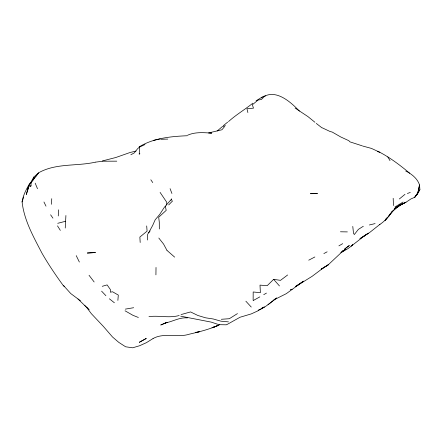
<?xml version="1.0" encoding="UTF-8"?>
<svg xmlns="http://www.w3.org/2000/svg" width="442" height="442" viewBox="0 0 442 442"><rect width="100%" height="100%" fill="white"/><g stroke="black" fill="none" stroke-linecap="round" stroke-linejoin="round"><path stroke-width="0.66" d="M253.139 300.372L253.183 291.98L260.377 292.687L260.001 285.129L267.228 285.659L273.642 279.35L280.499 280.35L287.632 274.979M155.921 274.863L156.02 267.427M139.368 153.484L139.865 153.722L139.213 154.33L139.611 147.064L144.998 144.54M65.245 228.033L65.913 215.508M147.385 240.017L147.705 234.194L148.098 233.564M58.267 215.956L58.631 209.823M51.405 204.298L51.747 198.69M117.876 300.394L118.301 295.074L112.561 291.775L110.323 292.19L110.461 289.676L107.119 284.902L102.24 286.317M166.562 205.027L166.8 202.348L160.098 192.397M95.549 162.131C76.831 166.424 56.024 162.971 38.725 172.739L31.376 182.11L30.664 186.668L31.084 185.386M391.993 211.342L402.54 203.591L398.292 205.917L406.259 202.071L410.961 198.922L414.745 197.287L417.767 193.165L419.535 184.955C417.497 178.601 411.585 173.839 405.745 171.048M417.767 193.165L419.53 185.22M29.128 185.817L26.327 194.53L28.769 185.093L30.404 182.701M23.581 197.022L22.1 202.005C24.172 220.492 33.531 236.862 41.935 253.122C48.465 264.498 55.863 275.416 63.598 286.013M32.78 180.259L33.835 177.049L38.603 172.816L35.791 176.43M22.757 200.044L22.1 202.005C22.956 195.933 25.73 190.342 28.769 185.093M27.454 190.176L30.443 182.485M171.026 200.58L171.728 198.883L164.291 207.37L159.684 214.469L155.175 219.79L152.7 225.376L148.451 233.138L150.081 230.945M30.432 183.027L33.835 177.049M419.9 189.657L414.745 197.287L417.403 193.988L419.9 189.657L419.535 184.955M340.732 252.769L348.252 248.459L365.031 235.376L364.158 235.978L368.225 233.315L359.926 238.686L370.026 232.21L379.916 224.365L379.579 224.635C384.761 221.204 388.988 216.602 392.303 211.381L389.689 214.525M31.376 182.11L34.99 177.463M388.855 215.956L390.568 213.801L388.872 215.823M224.492 126.688L221.923 129.766L208.491 132.97L211.729 133.13C203.74 132.606 195.298 131.826 187.778 135.142M386.75 218.354L385.054 220.381L387.562 217.575M389.706 214.591L397.22 206.768L394.159 209.188M228.508 121.583C236.045 114.754 244.923 109.544 252.852 103.19M168.689 204.9L172.717 200.801M263.819 97.152L261.382 99.483L258.017 100.085L252.354 104.782L253.493 108.163L246.956 108.688L247.885 112.572M352.583 244.791L351.103 246.089L352.622 244.774M385.971 218.685L388.916 216.221M258.161 310.19C265.189 307.72 270.747 302.472 276.537 297.952L273.99 299.842L286.294 293.67L303.527 281.129L295.692 286.377M399.353 198.966L404.999 194.325M223.249 125.738L227.641 122.147M139.611 147.064L137.727 148.573L134.202 152.965L130.838 154.755M268.001 304.709L274.554 299.588M394.297 209.099L399.723 204.839M217.177 131.025L222.221 126.71L225.492 125.677M403.121 202.022L394.861 207.033M416.314 194.701L417.403 193.988M363.335 226.254L358.351 229.398L354.335 234.547L353.495 233.26L352.782 226.415M237.453 313.599L229.332 318.71L221.337 319.284M321.632 268.963L328.213 264.824L321.632 268.963L328.213 264.824L343.677 250.327L341.948 251.841L345.915 249.05L341.843 251.515M153.076 338.528L146.385 342.683L139.578 345.749L132.661 347.799L125.639 346.788L118.787 342.373L112.511 336.992L103.4 326.445L91.328 313.66L86.693 307.411L77.974 298.969M256.089 100.82L263.244 96.373L265.598 95.92M314.864 256.968L308.748 260.183M338.898 245.862L342.705 243.664M263.725 294.67L266.449 293.096M395.584 207.707L405.966 202.215L398.292 205.917L401.242 204.486M297.394 285.471L312.146 276.305L322.853 268.266L321.146 269.195M253.36 300.477L259.835 296.869M219.691 324.721C210.083 329.146 199.585 331.787 189.259 334.207C177.446 338.025 164.203 332.318 153.081 338.522M295.67 286.377L297.847 285.178M139.131 146.888C153.457 138.086 170.955 136.412 187.364 135.733M323.859 253.57L327.13 251.818M226.702 324.693L240.056 317.24L251.288 313.897L257.62 310.997L264.261 306.969L261.266 308.45M261.283 97.914L262.438 97.306M263.598 96.699C276.493 89.14 290.947 102.268 299.389 111.075M166.816 322.395L160.744 325.003L167.358 322.334M211.978 327.793L218.155 325.439L213.469 327.213L215.679 326.428M407.38 193.508L410.292 192.419M165.711 322.782L166.872 322.373M290.361 289.836L292.085 289.239L290.88 289.571M181.06 314.577L190.568 311.93L197.834 315.466L205.602 317.815L213.237 318.975L220.956 321.179L228.486 321.875M57.731 223.315L65.659 221.243M369.379 224.972L375.092 223.586M136.042 151.076L130.092 152.49L115.798 157.512L102.362 160.943M160.098 138.937L153.578 140.357M179.198 315.5C169.33 318.317 159.043 315.295 148.965 316.61M165.131 322.98C172.717 321.643 179.38 317.185 187.441 317.892M197.624 332.091L199.37 331.743L197.469 332.019M125.307 309.135L133.666 307.709M195.491 332.34L196.734 332.169M95.743 162.109L102.887 161.208L116.787 161.164M160.838 139.296L167.761 139.086M340.445 231.785L347.373 231.901M226.359 324.809L218.945 324.666L211.254 322.124L180.695 316.174M362.562 145.993L371.462 148.418L379.916 152.33C390.662 158.043 400.375 165.441 409.662 173.187M377.391 151.551L379.838 152.225M362.02 145.772L349.904 141.849L348.815 140.678L340.749 136.965L332.163 132.036L330.174 131.55L322.395 127.898M138.374 317.478L132.926 315.306L125.053 310.803M80.427 300.775L70.764 293.565L64.029 286.101M295.101 108.086L307.903 116.566L314.936 122.268M316.279 123.417L321.986 127.865M109.362 298.786L114.395 302.781M166.988 250.41L174.656 257.128M63.554 285.648L64.51 286.521M86.693 307.411L89.096 309.781L84.836 305.566M101.599 291.162L105.892 295.687M245.874 301.217L251.26 307.057M273.642 279.35L279.46 285.941M94.152 281.979L89.03 275.261M158.805 238.039L163.568 244.067L166.921 250.294M50.598 214.784L52.935 218.149M150.827 179.778L152.75 182.579M57.499 225.873L60.339 230.387M387.8 156.904L390.01 160.65M37.487 188.728L35.183 183.143M79.356 262.04L76.228 255.636M43.946 201.983L46.001 206.171M170.082 188.662L171.927 193.486M165.325 206.309L166.209 210.364L158.695 217.237L159.286 222.182L159.324 228.989M146.694 225.934L147.081 231.138L139.865 237.067L140.186 242.503M393.176 198.276L393.485 205.563M346.495 247.597L344.661 249.078L349.307 245.514L346.495 247.597M146.197 338.495L139.368 342.263L146.197 338.495M95.378 252.553L87.372 253.023L95.378 252.553M317.373 193.651L310.544 193.69L317.373 193.651"/></g></svg>
